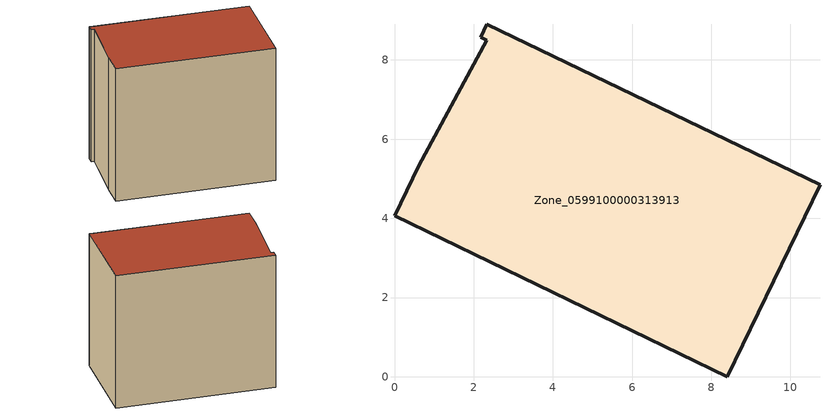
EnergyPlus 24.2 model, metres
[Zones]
Zone_0599100000313913
 floor ground (C_G): 8.4,0 0,4.06 0.61,5.32 2.33,8.5 2.18,8.58 2.33,8.9 10.75,4.85 z4.49
 wall outside (C_F): 2.33,8.9 2.18,8.58 2.33,8.5 0.61,5.32 0,4.06 8.4,0 10.75,4.85 2.33,8.9 z4.49:12.83
 roof outside (C_R): 2.33,8.5 0.61,5.32 0,4.06 8.4,0 10.75,4.85 2.33,8.9 2.18,8.58 z12.83
[BUILDING]
Pand.0599100000313913: North Axis=0; Terrain=City; Loads Convergence Tolerance Value=0.04; Temperature Convergence Tolerance Value=0.4; Solar Distribution=FullExterior; Maximum Number of Warmup Days=25; Minimum Number of Warmup Days=1
[Site:Location]
Rotterdam.The.Hague.AP_ZH_NLD Design_Conditions: Latitude=51.96; Longitude=4.45; Time Zone=1; Elevation=-4.5
[SITE:GROUNDTEMPERATURE:BUILDINGSURFACE]
18, 18, 18, 18, 18, 18, 18, 18, 18, 18, 18, 18
[MATERIAL] Thermal Absorptance=0.9; Solar Absorptance=0.7; Visible Absorptance=0.7
Name | Roughness | Thickness | Conductivity | Density | Specific Heat
G.TI.1992-2005 | MediumSmooth | 0.15 | 0.06 | 540 | 1210
F.TI.1992-2005 | Rough | 0.3 | 0.12 | 1920 | 840
R.TI.1992-2005 | MediumRough | 0.2 | 0.08 | 1500 | 1000
[CONSTRUCTION]
C_G: G.TI.1992-2005
C_F: F.TI.1992-2005
C_R: R.TI.1992-2005
[ZONE]
Zone_0599100000313913: Type=1; Multiplier=1; Ceiling Height=Autocalculate; Volume=Autocalculate; Floor Area=autocalculate; Part of Total Floor Area=Yes
[ZONEINFILTRATION:DESIGNFLOWRATE]
Infil_Zone_0599100000313913: Zone or ZoneList or Space or SpaceList=Zone_0599100000313913; Schedule=AlwaysOn; Design Flow Rate Calculation Method=Flow/Area; Flow Rate per Floor Area=0.0015; Constant Term Coefficient=1; Temperature Term Coefficient=0; Velocity Term Coefficient=0; Velocity Squared Term Coefficient=0
[HVACTEMPLATE:ZONE:IDEALLOADSAIRSYSTEM]
Zone_0599100000313913: Maximum Heating Supply Air Temperature=50; Minimum Cooling Supply Air Temperature=13; Maximum Heating Supply Air Humidity Ratio=0.0156; Minimum Cooling Supply Air Humidity Ratio=0.0077; Heating Limit=NoLimit; Cooling Limit=NoLimit; Dehumidification Control Type=ConstantSensibleHeatRatio; Cooling Sensible Heat Ratio=0.7; Dehumidification Setpoint=60; Humidification Control Type=None; Humidification Setpoint=30; Outdoor Air Method=None; Outdoor Air Flow Rate per Person=0.00944; Outdoor Air Flow Rate per Zone Floor Area=0; Outdoor Air Flow Rate per Zone=0; Demand Controlled Ventilation Type=None; Outdoor Air Economizer Type=NoEconomizer; Heat Recovery Type=None; Sensible Heat Recovery Effectiveness=0.7; Latent Heat Recovery Effectiveness=0.65
[ZONECONTROL:THERMOSTAT]
ThermostatControl_Zone_0599100000313913: Zone or ZoneList=Zone_0599100000313913; Control Type Schedule=DualSetpointControlType; Control 1=Thermostat_Zone_0599100000313913; Temperature Difference Between Cutout And Setpoint=0
[THERMOSTATSETPOINT:DUALSETPOINT]
Thermostat_Zone_0599100000313913: Heating Setpoint Temperature Schedule=HeatingSetpoint_Zone_0599100000313913; Cooling Setpoint Temperature Schedule=CoolingSetpoint_Zone_0599100000313913
[SCHEDULE:COMPACT]
HeatingSetpoint_Zone_0599100000313913: Through: 12/31, For: AllDays, Until: 24:00, 21
CoolingSetpoint_Zone_0599100000313913: Through: 12/31, For: AllDays, Until: 24:00, 24
DualSetpointControlType: Through: 12/31, For: AllDays, Until: 24:00, 4
AlwaysOn: Through: 12/31, For: AllDays, Until: 24:00, 1
